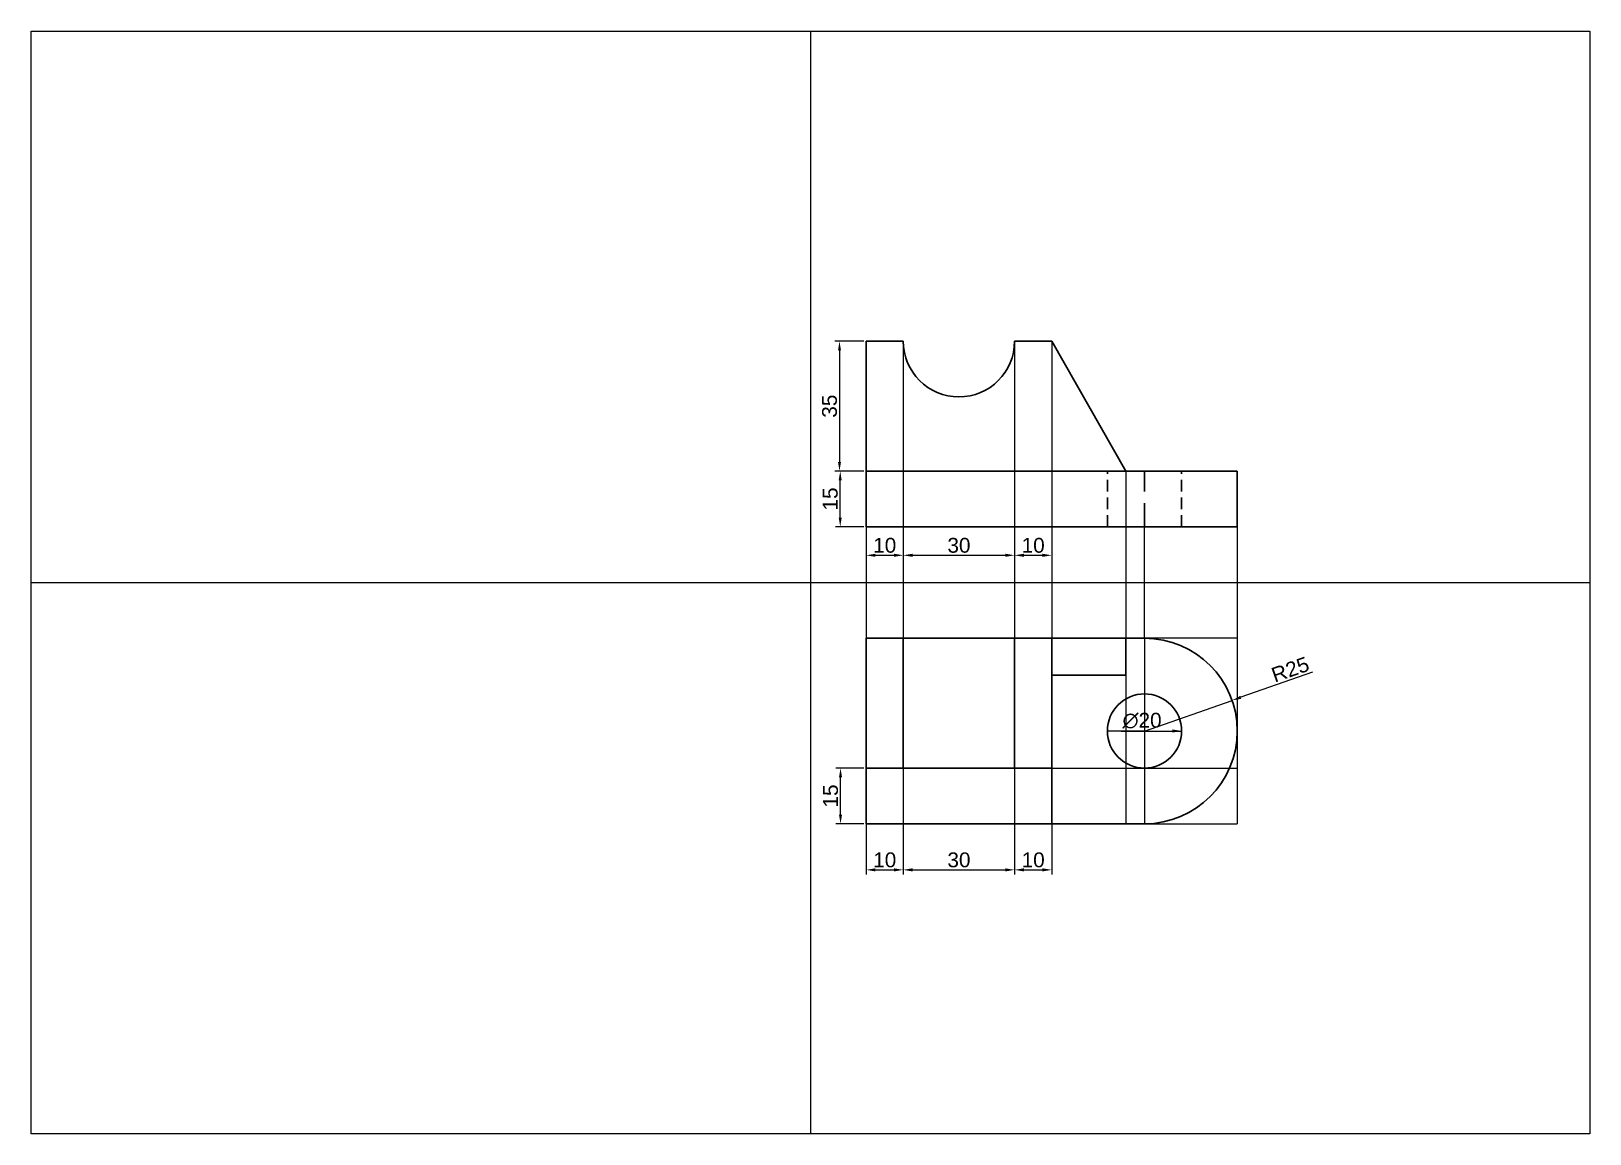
# Model space of a CAD drawing. Header units: millimetres. Extents: x 2125 to 2545, y 2135 to 2432.
import ezdxf

# ---------------------------------------------------------------- set-up
doc = ezdxf.new("R2010")
doc.units = ezdxf.units.MM
doc.linetypes.add('BORDER2', pattern=[22.225, 6.35, -3.175, 6.35, -3.175, 0, -3.175])
doc.linetypes.add('HIDDEN2', pattern=[4.7625, 3.175, -1.5875])
doc.styles.get("Standard").update_dxf_attribs({"font": 'arial.ttf'})
doc.dimstyles.new('ISO-25', dxfattribs={"dimtxt": 4, "dimasz": 2.5, "dimexe": 1.25, "dimexo": 0.625, "dimtad": 1, "dimdec": 0, "dimtxsty": 'Standard', "dimcen": 2.5, "dimadec": 0, "dimazin": 0, "dimtfac": 1, "dimtdec": 0, "dimtmove": 0, "dimatfit": 3, "dimfxl": 1, "dimarcsym": 0})

# ---------------------------------------------------------------- blocks, each defined once
blk = doc.blocks.new('*D2')
at = {"color": 0, "lineweight": -2, "transparency": 16777216}
for p, q in [((2349.38, 2348.93), (2341.57, 2348.93)), ((2342.82, 2346.43), (2342.82, 2316.43)), ((2349.38, 2313.93), (2341.57, 2313.93))]:
    blk.add_line(p, q, dxfattribs=at)
at = {"color": 0, "transparency": 16777216}
for points in [[(2342.41, 2346.43), (2343.24, 2346.43), (2342.82, 2348.93)], [(2342.41, 2316.43), (2343.24, 2316.43), (2342.82, 2313.93)]]:
    blk.add_solid(points, dxfattribs=at)
at = {"layer": 'Defpoints', "color": 0, "transparency": 16777216}
for p in [(2350.01, 2348.93), (2342.82, 2313.93), (2350.01, 2313.93)]:
    blk.add_point(p, dxfattribs=at)
at = {"color": 0, "transparency": 16777216, "insert": (2340.15, 2331.43), "char_height": 4, "attachment_point": 5, "rotation": 90}
blk.add_mtext('35', dxfattribs=at)
blk = doc.blocks.new('*D3')
at = {"color": 0, "lineweight": -2, "transparency": 16777216}
for p, q in [((2349.38, 2313.93), (2341.77, 2313.93)), ((2343.02, 2301.43), (2343.02, 2311.43)), ((2349.38, 2298.93), (2341.77, 2298.93))]:
    blk.add_line(p, q, dxfattribs=at)
at = {"color": 0, "transparency": 16777216}
for points in [[(2342.6, 2311.43), (2343.43, 2311.43), (2343.02, 2313.93)], [(2342.6, 2301.43), (2343.43, 2301.43), (2343.02, 2298.93)]]:
    blk.add_solid(points, dxfattribs=at)
at = {"layer": 'Defpoints', "color": 0, "transparency": 16777216}
for p in [(2343.02, 2313.93), (2350.01, 2313.93), (2350.01, 2298.93)]:
    blk.add_point(p, dxfattribs=at)
at = {"color": 0, "transparency": 16777216, "insert": (2340.35, 2306.43), "char_height": 4, "attachment_point": 5, "rotation": 90}
blk.add_mtext('15', dxfattribs=at)
blk = doc.blocks.new('*D5')
at = {"color": 0, "lineweight": -2, "transparency": 16777216}
for p, q in [((2350.01, 2233.31), (2350.01, 2205.28)), ((2360.01, 2233.31), (2360.01, 2205.28)), ((2352.51, 2206.53), (2357.51, 2206.53))]:
    blk.add_line(p, q, dxfattribs=at)
at = {"color": 0, "transparency": 16777216}
for points in [[(2352.51, 2206.95), (2352.51, 2206.11), (2350.01, 2206.53)], [(2357.51, 2206.95), (2357.51, 2206.11), (2360.01, 2206.53)]]:
    blk.add_solid(points, dxfattribs=at)
at = {"layer": 'Defpoints', "color": 0, "transparency": 16777216}
for p in [(2350.01, 2233.93), (2360.01, 2233.93), (2360.01, 2206.53)]:
    blk.add_point(p, dxfattribs=at)
at = {"color": 0, "transparency": 16777216, "insert": (2355.01, 2209.2), "char_height": 4, "attachment_point": 5}
blk.add_mtext('10', dxfattribs=at)
blk = doc.blocks.new('*D6')
at = {"color": 0, "lineweight": -2, "transparency": 16777216}
for p, q in [((2360.01, 2268.31), (2360.01, 2205.28)), ((2390.01, 2268.31), (2390.01, 2205.28)), ((2362.51, 2206.53), (2387.51, 2206.53))]:
    blk.add_line(p, q, dxfattribs=at)
at = {"color": 0, "transparency": 16777216}
for points in [[(2362.51, 2206.95), (2362.51, 2206.11), (2360.01, 2206.53)], [(2387.51, 2206.95), (2387.51, 2206.11), (2390.01, 2206.53)]]:
    blk.add_solid(points, dxfattribs=at)
at = {"layer": 'Defpoints', "color": 0, "transparency": 16777216}
for p in [(2360.01, 2268.93), (2390.01, 2268.93), (2390.01, 2206.53)]:
    blk.add_point(p, dxfattribs=at)
at = {"color": 0, "transparency": 16777216, "insert": (2375.01, 2209.2), "char_height": 4, "attachment_point": 5}
blk.add_mtext('30', dxfattribs=at)
blk = doc.blocks.new('*D7')
at = {"color": 0, "lineweight": -2, "transparency": 16777216}
for p, q in [((2390.01, 2233.31), (2390.01, 2205.28)), ((2400.01, 2233.31), (2400.01, 2205.28)), ((2392.51, 2206.53), (2397.51, 2206.53))]:
    blk.add_line(p, q, dxfattribs=at)
at = {"color": 0, "transparency": 16777216}
for points in [[(2392.51, 2206.95), (2392.51, 2206.11), (2390.01, 2206.53)], [(2397.51, 2206.95), (2397.51, 2206.11), (2400.01, 2206.53)]]:
    blk.add_solid(points, dxfattribs=at)
at = {"layer": 'Defpoints', "color": 0, "transparency": 16777216}
for p in [(2390.01, 2233.93), (2400.01, 2233.93), (2400.01, 2206.53)]:
    blk.add_point(p, dxfattribs=at)
at = {"color": 0, "transparency": 16777216, "insert": (2395.01, 2209.2), "char_height": 4, "attachment_point": 5}
blk.add_mtext('10', dxfattribs=at)
blk = doc.blocks.new('*D9')
at = {"color": 0, "lineweight": -2, "transparency": 16777216}
for p, q in [((2349.38, 2233.93), (2341.85, 2233.93)), ((2343.1, 2221.43), (2343.1, 2231.43)), ((2349.38, 2218.93), (2341.85, 2218.93))]:
    blk.add_line(p, q, dxfattribs=at)
at = {"color": 0, "transparency": 16777216}
for points in [[(2342.68, 2231.43), (2343.51, 2231.43), (2343.1, 2233.93)], [(2342.68, 2221.43), (2343.51, 2221.43), (2343.1, 2218.93)]]:
    blk.add_solid(points, dxfattribs=at)
at = {"layer": 'Defpoints', "color": 0, "transparency": 16777216}
for p in [(2343.1, 2233.93), (2350.01, 2233.93), (2350.01, 2218.93)]:
    blk.add_point(p, dxfattribs=at)
at = {"color": 0, "transparency": 16777216, "insert": (2340.43, 2226.43), "char_height": 4, "attachment_point": 5, "rotation": 90}
blk.add_mtext('15', dxfattribs=at)
blk = doc.blocks.new('*D13')
at = {"color": 0, "lineweight": -2, "transparency": 16777216}
for p, q in [((2470.29, 2259.76), (2450.97, 2253.01)), ((2425.01, 2243.93), (2448.61, 2252.18))]:
    blk.add_line(p, q, dxfattribs=at)
at = {"color": 0, "transparency": 16777216}
blk.add_solid([(2450.83, 2253.4), (2451.11, 2252.61), (2448.61, 2252.18)], dxfattribs=at)
at = {"layer": 'Defpoints', "color": 0, "transparency": 16777216}
for p in [(2448.61, 2252.18), (2425.01, 2243.93)]:
    blk.add_point(p, dxfattribs=at)
at = {"color": 0, "transparency": 16777216, "insert": (2464.29, 2260.49), "char_height": 4, "attachment_point": 5, "rotation": 19.2681}
blk.add_mtext('R25', dxfattribs=at)
blk = doc.blocks.new('*D14')
at = {"color": 0, "lineweight": -2, "transparency": 16777216}
blk.add_line((2418.69, 2243.93), (2432.51, 2243.93), dxfattribs=at)
at = {"color": 0, "transparency": 16777216}
blk.add_solid([(2432.51, 2244.35), (2432.51, 2243.52), (2435.01, 2243.93)], dxfattribs=at)
at = {"layer": 'Defpoints', "color": 0, "transparency": 16777216}
for p in [(2415.01, 2243.93), (2435.01, 2243.93)]:
    blk.add_point(p, dxfattribs=at)
at = {"color": 0, "transparency": 16777216, "insert": (2424.35, 2246.71), "char_height": 4, "attachment_point": 5}
blk.add_mtext('∅20', dxfattribs=at)
blk = doc.blocks.new('*D16')
at = {"color": 0, "lineweight": -2, "transparency": 16777216}
for p, q in [((2360.01, 2298.31), (2360.01, 2290.01)), ((2390.01, 2298.31), (2390.01, 2290.01)), ((2362.51, 2291.26), (2387.51, 2291.26))]:
    blk.add_line(p, q, dxfattribs=at)
at = {"color": 0, "transparency": 16777216}
for points in [[(2362.51, 2291.68), (2362.51, 2290.84), (2360.01, 2291.26)], [(2387.51, 2291.68), (2387.51, 2290.84), (2390.01, 2291.26)]]:
    blk.add_solid(points, dxfattribs=at)
at = {"layer": 'Defpoints', "color": 0, "transparency": 16777216}
for p in [(2360.01, 2298.93), (2390.01, 2298.93), (2390.01, 2291.26)]:
    blk.add_point(p, dxfattribs=at)
at = {"color": 0, "transparency": 16777216, "insert": (2375.01, 2293.93), "char_height": 4, "attachment_point": 5}
blk.add_mtext('30', dxfattribs=at)
blk = doc.blocks.new('*D17')
at = {"color": 0, "lineweight": -2, "transparency": 16777216}
for p, q in [((2350.01, 2298.31), (2350.01, 2290.01)), ((2360.01, 2298.31), (2360.01, 2290.01)), ((2352.51, 2291.26), (2357.51, 2291.26))]:
    blk.add_line(p, q, dxfattribs=at)
at = {"color": 0, "transparency": 16777216}
for points in [[(2352.51, 2291.68), (2352.51, 2290.84), (2350.01, 2291.26)], [(2357.51, 2291.68), (2357.51, 2290.84), (2360.01, 2291.26)]]:
    blk.add_solid(points, dxfattribs=at)
at = {"layer": 'Defpoints', "color": 0, "transparency": 16777216}
for p in [(2350.01, 2298.93), (2360.01, 2298.93), (2360.01, 2291.26)]:
    blk.add_point(p, dxfattribs=at)
at = {"color": 0, "transparency": 16777216, "insert": (2355.01, 2293.93), "char_height": 4, "attachment_point": 5}
blk.add_mtext('10', dxfattribs=at)
blk = doc.blocks.new('*D18')
at = {"color": 0, "lineweight": -2, "transparency": 16777216}
for p, q in [((2390.01, 2298.31), (2390.01, 2290.01)), ((2400.01, 2298.31), (2400.01, 2290.01)), ((2392.51, 2291.26), (2397.51, 2291.26))]:
    blk.add_line(p, q, dxfattribs=at)
at = {"color": 0, "transparency": 16777216}
for points in [[(2392.51, 2291.68), (2392.51, 2290.84), (2390.01, 2291.26)], [(2397.51, 2291.68), (2397.51, 2290.84), (2400.01, 2291.26)]]:
    blk.add_solid(points, dxfattribs=at)
at = {"layer": 'Defpoints', "color": 0, "transparency": 16777216}
for p in [(2390.01, 2298.93), (2400.01, 2298.93), (2400.01, 2291.26)]:
    blk.add_point(p, dxfattribs=at)
at = {"color": 0, "transparency": 16777216, "insert": (2395.01, 2293.93), "char_height": 4, "attachment_point": 5}
blk.add_mtext('10', dxfattribs=at)

msp = doc.modelspace()

# ---------------------------------------------------------------- linework, layer by layer
for p, q in [((2335.01, 2432.43), (2335.01, 2135.43)), ((2360.01, 2348.93), (2360.01, 2218.93)), ((2390.01, 2348.93), (2390.01, 2218.93)), ((2400.01, 2348.93), (2400.01, 2313.93)), ((2350.01, 2313.93), (2400.01, 2313.93)), ((2360.01, 2313.93), (2390.01, 2313.93)), ((2400.01, 2313.93), (2420.01, 2313.93)), ((2400.01, 2313.93), (2400.01, 2218.93)), ((2420.01, 2313.93), (2420.01, 2218.93)), ((2350.01, 2298.93), (2350.01, 2298.93)), ((2350.01, 2298.93), (2350.01, 2268.93)), ((2400.01, 2298.93), (2420.01, 2298.93)), ((2425.01, 2268.93), (2425.01, 2298.93)), ((2450.01, 2298.93), (2450.01, 2218.93)), ((2125.01, 2283.93), (2545.01, 2283.93)), ((2350.01, 2268.93), (2350.01, 2218.93)), ((2450.01, 2268.93), (2350.01, 2268.93)), ((2350.01, 2268.93), (2420.01, 2268.93)), ((2350.01, 2218.93), (2350.01, 2268.93)), ((2420.01, 2268.93), (2420.01, 2218.93)), ((2425.01, 2268.93), (2425.01, 2218.93)), ((2400.01, 2218.93), (2400.01, 2258.93)), ((2425.01, 2243.93), (2415.01, 2243.93)), ((2425.01, 2243.93), (2435.01, 2243.93)), ((2350.01, 2218.93), (2350.01, 2233.93)), ((2350.01, 2233.93), (2450.01, 2233.93)), ((2350.01, 2218.93), (2425.01, 2218.93)), ((2420.01, 2218.93), (2350.01, 2218.93)), ((2425.01, 2218.93), (2350.01, 2218.93)), ((2425.01, 2218.93), (2450.01, 2218.93))]:
    msp.add_line(p, q)
at = {"lineweight": 30}
for p, q in [((2350.01, 2313.93), (2350.01, 2348.93)), ((2350.01, 2348.93), (2360.01, 2348.93)), ((2390.01, 2348.93), (2400.01, 2348.93)), ((2420.01, 2313.93), (2400.01, 2348.93)), ((2350.01, 2298.93), (2350.01, 2313.93)), ((2350.01, 2313.93), (2450.01, 2313.93)), ((2450.01, 2313.93), (2450.01, 2298.93)), ((2350.01, 2298.93), (2450.01, 2298.93)), ((2350.01, 2268.93), (2425.01, 2268.93)), ((2350.01, 2218.93), (2350.01, 2268.93)), ((2360.01, 2268.93), (2360.01, 2233.93)), ((2390.01, 2268.93), (2390.01, 2233.93)), ((2400.01, 2268.93), (2400.01, 2233.93)), ((2420.01, 2258.93), (2420.01, 2268.93)), ((2400.01, 2258.93), (2420.01, 2258.93)), ((2400.01, 2233.93), (2350.01, 2233.93)), ((2350.01, 2218.93), (2425.01, 2218.93))]:
    msp.add_line(p, q, dxfattribs=at)
at = {"linetype": 'HIDDEN2', "lineweight": 30}
for p, q in [((2415.01, 2298.93), (2415.01, 2313.93)), ((2435.01, 2298.93), (2435.01, 2313.93))]:
    msp.add_line(p, q, dxfattribs=at)
at = {"linetype": 'BORDER2', "lineweight": 30}
msp.add_line((2425.01, 2298.93), (2425.01, 2313.93), dxfattribs=at)
msp.add_lwpolyline([(2125.01, 2432.43), (2545.01, 2432.43), (2545.01, 2135.43), (2125.01, 2135.43)], close=True)
at = {"lineweight": 30}
msp.add_circle((2425.01, 2243.93), 10, dxfattribs=at)
for centre, radius, start, end in [((2375.01, 2348.93), 15, 180, 0), ((2425.01, 2243.93), 25, 270, 90)]:
    msp.add_arc(centre, radius, start, end, dxfattribs=at)

# ---------------------------------------------------------------- dimensions: what is measured, and where the dimension line sits
for base, p1, p2, picture, middle in [((2342.82, 2313.93), (2350.01, 2348.93), (2350.01, 2313.93), '*D2', (2340.15, 2331.43)), ((2343.02, 2313.93), (2350.01, 2298.93), (2350.01, 2313.93), '*D3', (2340.35, 2306.43)), ((2343.1, 2233.93), (2350.01, 2218.93), (2350.01, 2233.93), '*D9', (2340.43, 2226.43))]:
    dim = msp.add_linear_dim(base=base, p1=p1, p2=p2, angle=90, dimstyle='ISO-25')
    dim.commit()
    dim.dimension.update_dxf_attribs({"geometry": picture, "text_midpoint": middle})
for base, p1, p2, picture, middle in [((2360.01, 2291.26), (2350.01, 2298.93), (2360.01, 2298.93), '*D17', (2355.01, 2293.93)), ((2390.01, 2291.26), (2360.01, 2298.93), (2390.01, 2298.93), '*D16', (2375.01, 2293.93)), ((2400.01, 2291.26), (2390.01, 2298.93), (2400.01, 2298.93), '*D18', (2395.01, 2293.93)), ((2390.01, 2206.53), (2360.01, 2268.93), (2390.01, 2268.93), '*D6', (2375.01, 2209.2)), ((2360.01, 2206.53), (2350.01, 2233.93), (2360.01, 2233.93), '*D5', (2355.01, 2209.2)), ((2400.01, 2206.53), (2390.01, 2233.93), (2400.01, 2233.93), '*D7', (2395.01, 2209.2))]:
    dim = msp.add_linear_dim(base=base, p1=p1, p2=p2, dimstyle='ISO-25')
    dim.commit()
    dim.dimension.update_dxf_attribs({"geometry": picture, "text_midpoint": middle})
dim = msp.add_radius_dim(center=(2425.01, 2243.93), mpoint=(2448.61, 2252.18), dimstyle='ISO-25')
dim.commit()
dim.dimension.update_dxf_attribs({"geometry": '*D13', "text_midpoint": (2465.17, 2257.97), "dimtype": 164})
dim = msp.add_diameter_dim_2p(p1=(2415.01, 2243.93), p2=(2435.01, 2243.93), dimstyle='ISO-25')
dim.commit()
dim.dimension.update_dxf_attribs({"geometry": '*D14', "text_midpoint": (2424.35, 2243.93), "dimtype": 163})

doc.saveas('drawing.dxf')
